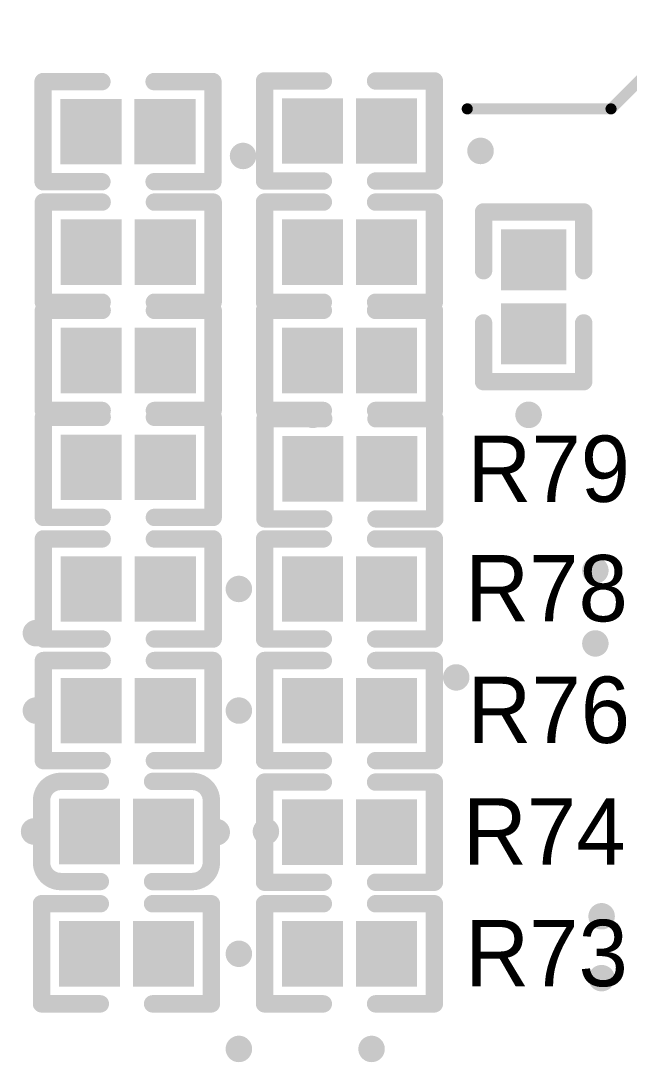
# Model space of a CAD drawing. Header units: millimetres. Extents: x 1205 to 1330, y 770 to 864.
# Drawn here: x 1276 to 1282.98, y 835.25 to 847.21 of the extents above; entities that cross this region are included whole.
import ezdxf

# ---------------------------------------------------------------- set-up
doc = ezdxf.new("R2010")
doc.units = ezdxf.units.MM
for name, color, linetype in [('TopOverlay', 2, 'Continuous'), ('TopPaste', 8, 'Continuous'), ('TopSolder', 216, 'Continuous'), ('ViaHoleLayer', 16, 'Continuous')]:
    doc.layers.add(name, color=color, linetype=linetype)

# ---------------------------------------------------------------- blocks, each defined once
blk = doc.blocks.new('0402_C_105')
at = {"layer": 'TopOverlay', "const_width": 0.2}
for points in [[(-0.975, 0.355, -0.414214), (-0.755, 0.575)], [(0.755, 0.575, -0.414214), (0.975, 0.355)], [(-0.755, -0.575, -0.414214), (-0.975, -0.355)], [(0.975, -0.355, -0.414214), (0.755, -0.575)]]:
    blk.add_lwpolyline(points, format="xyb", dxfattribs=at)
at = {"layer": 'TopOverlay', "const_width": 0.1}
for points in [[(-0.805, 0.575, 1), (-0.705, 0.575, 1)], [(-0.8, 0.575, 1), (-0.7, 0.575, 1)], [(-0.35, 0.575, 1), (-0.25, 0.575, 1)], [(0.25, 0.575, 1), (0.35, 0.575, 1)], [(0.7, 0.575, 1), (0.8, 0.575, 1)], [(0.705, 0.575, 1), (0.805, 0.575, 1)], [(-1.025, 0.355, 1), (-0.925, 0.355, 1)], [(-1.025, 0.355, 1), (-0.925, 0.355, 1)], [(0.925, 0.355, 1), (1.025, 0.355, 1)], [(0.925, 0.355, 1), (1.025, 0.355, 1)], [(-1.025, -0.355, 1), (-0.925, -0.355, 1)], [(-1.025, -0.355, 1), (-0.925, -0.355, 1)], [(0.925, -0.355, 1), (1.025, -0.355, 1)], [(0.925, -0.355, 1), (1.025, -0.355, 1)], [(-0.805, -0.575, 1), (-0.705, -0.575, 1)], [(-0.8, -0.575, 1), (-0.7, -0.575, 1)], [(-0.35, -0.575, 1), (-0.25, -0.575, 1)], [(0.25, -0.575, 1), (0.35, -0.575, 1)], [(0.7, -0.575, 1), (0.8, -0.575, 1)], [(0.705, -0.575, 1), (0.805, -0.575, 1)]]:
    blk.add_lwpolyline(points, format="xyb", close=True, dxfattribs=at)
at = {"layer": 'TopOverlay', "const_width": 0.2}
for points in [[(-0.3, 0.575), (-0.75, 0.575)], [(0.75, 0.575), (0.3, 0.575)], [(-0.975, 0.355), (-0.975, -0.355)], [(0.975, 0.355), (0.975, -0.355)], [(-0.3, -0.575), (-0.75, -0.575)], [(0.75, -0.575), (0.3, -0.575)]]:
    blk.add_lwpolyline(points, dxfattribs=at)
at = {"layer": 'TopPaste'}
for points in [[(-0.725, -0.325), (-0.125, -0.325), (-0.725, 0.325), (-0.125, 0.325)], [(0.125, -0.325), (0.725, -0.325), (0.125, 0.325), (0.725, 0.325)]]:
    blk.add_solid(points, dxfattribs=at)
at = {"layer": 'TopSolder'}
for points in [[(-0.776, -0.376), (-0.074, -0.376), (-0.776, 0.376), (-0.074, 0.376)], [(0.074, -0.376), (0.776, -0.376), (0.074, 0.376), (0.776, 0.376)]]:
    blk.add_solid(points, dxfattribs=at)
blk = doc.blocks.new('0402_R_427')
at = {"layer": 'TopOverlay', "const_width": 0.2}
for points in [[(-0.3, 0.575), (-0.975, 0.575)], [(-0.975, 0.575), (-0.975, -0.575)], [(0.975, 0.575), (0.3, 0.575)], [(0.975, -0.575), (0.975, 0.575)], [(-0.3, -0.575), (-0.975, -0.575)], [(0.975, -0.575), (0.3, -0.575)]]:
    blk.add_lwpolyline(points, dxfattribs=at)
at = {"layer": 'TopOverlay', "const_width": 0.1}
for points in [[(-1.025, 0.575, 1), (-0.925, 0.575, 1)], [(-1.025, 0.575, 1), (-0.925, 0.575, 1)], [(-0.35, 0.575, 1), (-0.25, 0.575, 1)], [(0.25, 0.575, 1), (0.35, 0.575, 1)], [(0.925, 0.575, 1), (1.025, 0.575, 1)], [(0.925, 0.575, 1), (1.025, 0.575, 1)], [(-1.025, -0.575, 1), (-0.925, -0.575, 1)], [(-1.025, -0.575, 1), (-0.925, -0.575, 1)], [(-0.35, -0.575, 1), (-0.25, -0.575, 1)], [(0.25, -0.575, 1), (0.35, -0.575, 1)], [(0.925, -0.575, 1), (1.025, -0.575, 1)], [(0.925, -0.575, 1), (1.025, -0.575, 1)]]:
    blk.add_lwpolyline(points, format="xyb", close=True, dxfattribs=at)
at = {"layer": 'TopPaste'}
for points in [[(-0.725, -0.325), (-0.125, -0.325), (-0.725, 0.325), (-0.125, 0.325)], [(0.125, -0.325), (0.725, -0.325), (0.125, 0.325), (0.725, 0.325)]]:
    blk.add_solid(points, dxfattribs=at)
at = {"layer": 'TopSolder'}
for points in [[(-0.776, -0.376), (-0.074, -0.376), (-0.776, 0.376), (-0.074, 0.376)], [(0.074, -0.376), (0.776, -0.376), (0.074, 0.376), (0.776, 0.376)]]:
    blk.add_solid(points, dxfattribs=at)
blk = doc.blocks.new('0402_R_428')
at = {"layer": 'TopOverlay', "const_width": 0.2}
for points in [[(-0.3, 0.575), (-0.975, 0.575)], [(-0.975, -0.575), (-0.975, 0.575)], [(0.975, 0.575), (0.3, 0.575)], [(0.975, -0.575), (0.975, 0.575)], [(-0.975, -0.575), (-0.3, -0.575)], [(0.3, -0.575), (0.975, -0.575)]]:
    blk.add_lwpolyline(points, dxfattribs=at)
at = {"layer": 'TopOverlay', "const_width": 0.1}
for points in [[(-1.025, 0.575, 1), (-0.925, 0.575, 1)], [(-1.025, 0.575, 1), (-0.925, 0.575, 1)], [(-0.35, 0.575, 1), (-0.25, 0.575, 1)], [(0.25, 0.575, 1), (0.35, 0.575, 1)], [(0.925, 0.575, 1), (1.025, 0.575, 1)], [(0.925, 0.575, 1), (1.025, 0.575, 1)], [(-1.025, -0.575, 1), (-0.925, -0.575, 1)], [(-1.025, -0.575, 1), (-0.925, -0.575, 1)], [(-0.35, -0.575, 1), (-0.25, -0.575, 1)], [(0.25, -0.575, 1), (0.35, -0.575, 1)], [(0.925, -0.575, 1), (1.025, -0.575, 1)], [(0.925, -0.575, 1), (1.025, -0.575, 1)]]:
    blk.add_lwpolyline(points, format="xyb", close=True, dxfattribs=at)
at = {"layer": 'TopPaste'}
for points in [[(-0.725, -0.325), (-0.125, -0.325), (-0.725, 0.325), (-0.125, 0.325)], [(0.125, -0.325), (0.725, -0.325), (0.125, 0.325), (0.725, 0.325)]]:
    blk.add_solid(points, dxfattribs=at)
at = {"layer": 'TopSolder'}
for points in [[(-0.776, -0.376), (-0.074, -0.376), (-0.776, 0.376), (-0.074, 0.376)], [(0.074, -0.376), (0.776, -0.376), (0.074, 0.376), (0.776, 0.376)]]:
    blk.add_solid(points, dxfattribs=at)
blk = doc.blocks.new('0402_R_429')
at = {"layer": 'TopOverlay', "const_width": 0.2}
for points in [[(-0.975, 0.575), (-0.3, 0.575)], [(-0.975, -0.575), (-0.975, 0.575)], [(0.3, 0.575), (0.975, 0.575)], [(0.975, 0.575), (0.975, -0.575)], [(-0.975, -0.575), (-0.3, -0.575)], [(0.3, -0.575), (0.975, -0.575)]]:
    blk.add_lwpolyline(points, dxfattribs=at)
at = {"layer": 'TopOverlay', "const_width": 0.1}
for points in [[(-1.025, 0.575, 1), (-0.925, 0.575, 1)], [(-1.025, 0.575, 1), (-0.925, 0.575, 1)], [(-0.35, 0.575, 1), (-0.25, 0.575, 1)], [(0.25, 0.575, 1), (0.35, 0.575, 1)], [(0.925, 0.575, 1), (1.025, 0.575, 1)], [(0.925, 0.575, 1), (1.025, 0.575, 1)], [(-1.025, -0.575, 1), (-0.925, -0.575, 1)], [(-1.025, -0.575, 1), (-0.925, -0.575, 1)], [(-0.35, -0.575, 1), (-0.25, -0.575, 1)], [(0.25, -0.575, 1), (0.35, -0.575, 1)], [(0.925, -0.575, 1), (1.025, -0.575, 1)], [(0.925, -0.575, 1), (1.025, -0.575, 1)]]:
    blk.add_lwpolyline(points, format="xyb", close=True, dxfattribs=at)
at = {"layer": 'TopPaste'}
for points in [[(-0.725, -0.325), (-0.125, -0.325), (-0.725, 0.325), (-0.125, 0.325)], [(0.125, -0.325), (0.725, -0.325), (0.125, 0.325), (0.725, 0.325)]]:
    blk.add_solid(points, dxfattribs=at)
at = {"layer": 'TopSolder'}
for points in [[(-0.776, -0.376), (-0.074, -0.376), (-0.776, 0.376), (-0.074, 0.376)], [(0.074, -0.376), (0.776, -0.376), (0.074, 0.376), (0.776, 0.376)]]:
    blk.add_solid(points, dxfattribs=at)
blk = doc.blocks.new('0402_R_430')
at = {"layer": 'TopOverlay', "const_width": 0.2}
for points in [[(-0.975, 0.575), (-0.3, 0.575)], [(-0.975, -0.575), (-0.975, 0.575)], [(0.3, 0.575), (0.975, 0.575)], [(0.975, 0.575), (0.975, -0.575)], [(-0.975, -0.575), (-0.3, -0.575)], [(0.3, -0.575), (0.975, -0.575)]]:
    blk.add_lwpolyline(points, dxfattribs=at)
at = {"layer": 'TopOverlay', "const_width": 0.1}
for points in [[(-1.025, 0.575, 1), (-0.925, 0.575, 1)], [(-1.025, 0.575, 1), (-0.925, 0.575, 1)], [(-0.35, 0.575, 1), (-0.25, 0.575, 1)], [(0.25, 0.575, 1), (0.35, 0.575, 1)], [(0.925, 0.575, 1), (1.025, 0.575, 1)], [(0.925, 0.575, 1), (1.025, 0.575, 1)], [(-1.025, -0.575, 1), (-0.925, -0.575, 1)], [(-1.025, -0.575, 1), (-0.925, -0.575, 1)], [(-0.35, -0.575, 1), (-0.25, -0.575, 1)], [(0.25, -0.575, 1), (0.35, -0.575, 1)], [(0.925, -0.575, 1), (1.025, -0.575, 1)], [(0.925, -0.575, 1), (1.025, -0.575, 1)]]:
    blk.add_lwpolyline(points, format="xyb", close=True, dxfattribs=at)
at = {"layer": 'TopPaste'}
for points in [[(-0.725, -0.325), (-0.125, -0.325), (-0.725, 0.325), (-0.125, 0.325)], [(0.125, -0.325), (0.725, -0.325), (0.125, 0.325), (0.725, 0.325)]]:
    blk.add_solid(points, dxfattribs=at)
at = {"layer": 'TopSolder'}
for points in [[(-0.776, -0.376), (-0.074, -0.376), (-0.776, 0.376), (-0.074, 0.376)], [(0.074, -0.376), (0.776, -0.376), (0.074, 0.376), (0.776, 0.376)]]:
    blk.add_solid(points, dxfattribs=at)
blk = doc.blocks.new('0402_R_431')
at = {"layer": 'TopOverlay', "const_width": 0.2}
for points in [[(-0.975, 0.575), (-0.975, -0.575)], [(-0.3, 0.575), (-0.975, 0.575)], [(0.975, 0.575), (0.3, 0.575)], [(0.975, -0.575), (0.975, 0.575)], [(-0.3, -0.575), (-0.975, -0.575)], [(0.975, -0.575), (0.3, -0.575)]]:
    blk.add_lwpolyline(points, dxfattribs=at)
at = {"layer": 'TopOverlay', "const_width": 0.1}
for points in [[(-1.025, 0.575, 1), (-0.925, 0.575, 1)], [(-1.025, 0.575, 1), (-0.925, 0.575, 1)], [(-0.35, 0.575, 1), (-0.25, 0.575, 1)], [(0.25, 0.575, 1), (0.35, 0.575, 1)], [(0.925, 0.575, 1), (1.025, 0.575, 1)], [(0.925, 0.575, 1), (1.025, 0.575, 1)], [(-1.025, -0.575, 1), (-0.925, -0.575, 1)], [(-1.025, -0.575, 1), (-0.925, -0.575, 1)], [(-0.35, -0.575, 1), (-0.25, -0.575, 1)], [(0.25, -0.575, 1), (0.35, -0.575, 1)], [(0.925, -0.575, 1), (1.025, -0.575, 1)], [(0.925, -0.575, 1), (1.025, -0.575, 1)]]:
    blk.add_lwpolyline(points, format="xyb", close=True, dxfattribs=at)
at = {"layer": 'TopPaste'}
for points in [[(-0.725, -0.325), (-0.125, -0.325), (-0.725, 0.325), (-0.125, 0.325)], [(0.125, -0.325), (0.725, -0.325), (0.125, 0.325), (0.725, 0.325)]]:
    blk.add_solid(points, dxfattribs=at)
at = {"layer": 'TopSolder'}
for points in [[(-0.776, -0.376), (-0.074, -0.376), (-0.776, 0.376), (-0.074, 0.376)], [(0.074, -0.376), (0.776, -0.376), (0.074, 0.376), (0.776, 0.376)]]:
    blk.add_solid(points, dxfattribs=at)
blk = doc.blocks.new('0402_R_432')
at = {"layer": 'TopOverlay', "const_width": 0.2}
for points in [[(-0.3, 0.575), (-0.975, 0.575)], [(-0.975, 0.575), (-0.975, -0.575)], [(0.975, 0.575), (0.3, 0.575)], [(0.975, -0.575), (0.975, 0.575)], [(-0.3, -0.575), (-0.975, -0.575)], [(0.975, -0.575), (0.3, -0.575)]]:
    blk.add_lwpolyline(points, dxfattribs=at)
at = {"layer": 'TopOverlay', "const_width": 0.1}
for points in [[(-1.025, 0.575, 1), (-0.925, 0.575, 1)], [(-1.025, 0.575, 1), (-0.925, 0.575, 1)], [(-0.35, 0.575, 1), (-0.25, 0.575, 1)], [(0.25, 0.575, 1), (0.35, 0.575, 1)], [(0.925, 0.575, 1), (1.025, 0.575, 1)], [(0.925, 0.575, 1), (1.025, 0.575, 1)], [(-1.025, -0.575, 1), (-0.925, -0.575, 1)], [(-1.025, -0.575, 1), (-0.925, -0.575, 1)], [(-0.35, -0.575, 1), (-0.25, -0.575, 1)], [(0.25, -0.575, 1), (0.35, -0.575, 1)], [(0.925, -0.575, 1), (1.025, -0.575, 1)], [(0.925, -0.575, 1), (1.025, -0.575, 1)]]:
    blk.add_lwpolyline(points, format="xyb", close=True, dxfattribs=at)
at = {"layer": 'TopPaste'}
for points in [[(-0.725, -0.325), (-0.125, -0.325), (-0.725, 0.325), (-0.125, 0.325)], [(0.125, -0.325), (0.725, -0.325), (0.125, 0.325), (0.725, 0.325)]]:
    blk.add_solid(points, dxfattribs=at)
at = {"layer": 'TopSolder'}
for points in [[(-0.776, -0.376), (-0.074, -0.376), (-0.776, 0.376), (-0.074, 0.376)], [(0.074, -0.376), (0.776, -0.376), (0.074, 0.376), (0.776, 0.376)]]:
    blk.add_solid(points, dxfattribs=at)
blk = doc.blocks.new('0402_R_434')
at = {"layer": 'TopOverlay', "const_width": 0.2}
for points in [[(-0.975, 0.575), (-0.3, 0.575)], [(-0.975, -0.575), (-0.975, 0.575)], [(0.3, 0.575), (0.975, 0.575)], [(0.975, 0.575), (0.975, -0.575)], [(-0.975, -0.575), (-0.3, -0.575)], [(0.3, -0.575), (0.975, -0.575)]]:
    blk.add_lwpolyline(points, dxfattribs=at)
at = {"layer": 'TopOverlay', "const_width": 0.1}
for points in [[(-1.025, 0.575, 1), (-0.925, 0.575, 1)], [(-1.025, 0.575, 1), (-0.925, 0.575, 1)], [(-0.35, 0.575, 1), (-0.25, 0.575, 1)], [(0.25, 0.575, 1), (0.35, 0.575, 1)], [(0.925, 0.575, 1), (1.025, 0.575, 1)], [(0.925, 0.575, 1), (1.025, 0.575, 1)], [(-1.025, -0.575, 1), (-0.925, -0.575, 1)], [(-1.025, -0.575, 1), (-0.925, -0.575, 1)], [(-0.35, -0.575, 1), (-0.25, -0.575, 1)], [(0.25, -0.575, 1), (0.35, -0.575, 1)], [(0.925, -0.575, 1), (1.025, -0.575, 1)], [(0.925, -0.575, 1), (1.025, -0.575, 1)]]:
    blk.add_lwpolyline(points, format="xyb", close=True, dxfattribs=at)
at = {"layer": 'TopPaste'}
for points in [[(-0.725, -0.325), (-0.125, -0.325), (-0.725, 0.325), (-0.125, 0.325)], [(0.125, -0.325), (0.725, -0.325), (0.125, 0.325), (0.725, 0.325)]]:
    blk.add_solid(points, dxfattribs=at)
at = {"layer": 'TopSolder'}
for points in [[(-0.776, -0.376), (-0.074, -0.376), (-0.776, 0.376), (-0.074, 0.376)], [(0.074, -0.376), (0.776, -0.376), (0.074, 0.376), (0.776, 0.376)]]:
    blk.add_solid(points, dxfattribs=at)
blk = doc.blocks.new('0402_R_435')
at = {"layer": 'TopOverlay', "const_width": 0.2}
for points in [[(-0.3, 0.575), (-0.975, 0.575)], [(-0.975, 0.575), (-0.975, -0.575)], [(0.975, 0.575), (0.3, 0.575)], [(0.975, -0.575), (0.975, 0.575)], [(-0.3, -0.575), (-0.975, -0.575)], [(0.975, -0.575), (0.3, -0.575)]]:
    blk.add_lwpolyline(points, dxfattribs=at)
at = {"layer": 'TopOverlay', "const_width": 0.1}
for points in [[(-1.025, 0.575, 1), (-0.925, 0.575, 1)], [(-1.025, 0.575, 1), (-0.925, 0.575, 1)], [(-0.35, 0.575, 1), (-0.25, 0.575, 1)], [(0.25, 0.575, 1), (0.35, 0.575, 1)], [(0.925, 0.575, 1), (1.025, 0.575, 1)], [(0.925, 0.575, 1), (1.025, 0.575, 1)], [(-1.025, -0.575, 1), (-0.925, -0.575, 1)], [(-1.025, -0.575, 1), (-0.925, -0.575, 1)], [(-0.35, -0.575, 1), (-0.25, -0.575, 1)], [(0.25, -0.575, 1), (0.35, -0.575, 1)], [(0.925, -0.575, 1), (1.025, -0.575, 1)], [(0.925, -0.575, 1), (1.025, -0.575, 1)]]:
    blk.add_lwpolyline(points, format="xyb", close=True, dxfattribs=at)
at = {"layer": 'TopPaste'}
for points in [[(-0.725, -0.325), (-0.125, -0.325), (-0.725, 0.325), (-0.125, 0.325)], [(0.125, -0.325), (0.725, -0.325), (0.125, 0.325), (0.725, 0.325)]]:
    blk.add_solid(points, dxfattribs=at)
at = {"layer": 'TopSolder'}
for points in [[(-0.776, -0.376), (-0.074, -0.376), (-0.776, 0.376), (-0.074, 0.376)], [(0.074, -0.376), (0.776, -0.376), (0.074, 0.376), (0.776, 0.376)]]:
    blk.add_solid(points, dxfattribs=at)
blk = doc.blocks.new('0402_R_436')
at = {"layer": 'TopOverlay', "const_width": 0.2}
for points in [[(-0.3, 0.575), (-0.975, 0.575)], [(-0.975, 0.575), (-0.975, -0.575)], [(0.975, 0.575), (0.3, 0.575)], [(0.975, -0.575), (0.975, 0.575)], [(-0.3, -0.575), (-0.975, -0.575)], [(0.975, -0.575), (0.3, -0.575)]]:
    blk.add_lwpolyline(points, dxfattribs=at)
at = {"layer": 'TopOverlay', "const_width": 0.1}
for points in [[(-1.025, 0.575, 1), (-0.925, 0.575, 1)], [(-1.025, 0.575, 1), (-0.925, 0.575, 1)], [(-0.35, 0.575, 1), (-0.25, 0.575, 1)], [(0.25, 0.575, 1), (0.35, 0.575, 1)], [(0.925, 0.575, 1), (1.025, 0.575, 1)], [(0.925, 0.575, 1), (1.025, 0.575, 1)], [(-1.025, -0.575, 1), (-0.925, -0.575, 1)], [(-1.025, -0.575, 1), (-0.925, -0.575, 1)], [(-0.35, -0.575, 1), (-0.25, -0.575, 1)], [(0.25, -0.575, 1), (0.35, -0.575, 1)], [(0.925, -0.575, 1), (1.025, -0.575, 1)], [(0.925, -0.575, 1), (1.025, -0.575, 1)]]:
    blk.add_lwpolyline(points, format="xyb", close=True, dxfattribs=at)
at = {"layer": 'TopPaste'}
for points in [[(-0.725, -0.325), (-0.125, -0.325), (-0.725, 0.325), (-0.125, 0.325)], [(0.125, -0.325), (0.725, -0.325), (0.125, 0.325), (0.725, 0.325)]]:
    blk.add_solid(points, dxfattribs=at)
at = {"layer": 'TopSolder'}
for points in [[(-0.776, -0.376), (-0.074, -0.376), (-0.776, 0.376), (-0.074, 0.376)], [(0.074, -0.376), (0.776, -0.376), (0.074, 0.376), (0.776, 0.376)]]:
    blk.add_solid(points, dxfattribs=at)
blk = doc.blocks.new('0402_R_437')
at = {"layer": 'TopOverlay', "const_width": 0.2}
for points in [[(-0.3, 0.575), (-0.975, 0.575)], [(-0.975, 0.575), (-0.975, -0.575)], [(0.975, 0.575), (0.3, 0.575)], [(0.975, -0.575), (0.975, 0.575)], [(-0.3, -0.575), (-0.975, -0.575)], [(0.975, -0.575), (0.3, -0.575)]]:
    blk.add_lwpolyline(points, dxfattribs=at)
at = {"layer": 'TopOverlay', "const_width": 0.1}
for points in [[(-1.025, 0.575, 1), (-0.925, 0.575, 1)], [(-1.025, 0.575, 1), (-0.925, 0.575, 1)], [(-0.35, 0.575, 1), (-0.25, 0.575, 1)], [(0.25, 0.575, 1), (0.35, 0.575, 1)], [(0.925, 0.575, 1), (1.025, 0.575, 1)], [(0.925, 0.575, 1), (1.025, 0.575, 1)], [(-1.025, -0.575, 1), (-0.925, -0.575, 1)], [(-1.025, -0.575, 1), (-0.925, -0.575, 1)], [(-0.35, -0.575, 1), (-0.25, -0.575, 1)], [(0.25, -0.575, 1), (0.35, -0.575, 1)], [(0.925, -0.575, 1), (1.025, -0.575, 1)], [(0.925, -0.575, 1), (1.025, -0.575, 1)]]:
    blk.add_lwpolyline(points, format="xyb", close=True, dxfattribs=at)
at = {"layer": 'TopPaste'}
for points in [[(-0.725, -0.325), (-0.125, -0.325), (-0.725, 0.325), (-0.125, 0.325)], [(0.125, -0.325), (0.725, -0.325), (0.125, 0.325), (0.725, 0.325)]]:
    blk.add_solid(points, dxfattribs=at)
at = {"layer": 'TopSolder'}
for points in [[(-0.776, -0.376), (-0.074, -0.376), (-0.776, 0.376), (-0.074, 0.376)], [(0.074, -0.376), (0.776, -0.376), (0.074, 0.376), (0.776, 0.376)]]:
    blk.add_solid(points, dxfattribs=at)
blk = doc.blocks.new('0402_R_442')
at = {"layer": 'TopOverlay', "const_width": 0.2}
for points in [[(-0.975, 0.575), (-0.975, -0.575)], [(-0.3, 0.575), (-0.975, 0.575)], [(0.975, 0.575), (0.3, 0.575)], [(0.975, -0.575), (0.975, 0.575)], [(-0.3, -0.575), (-0.975, -0.575)], [(0.975, -0.575), (0.3, -0.575)]]:
    blk.add_lwpolyline(points, dxfattribs=at)
at = {"layer": 'TopOverlay', "const_width": 0.1}
for points in [[(-1.025, 0.575, 1), (-0.925, 0.575, 1)], [(-1.025, 0.575, 1), (-0.925, 0.575, 1)], [(-0.35, 0.575, 1), (-0.25, 0.575, 1)], [(0.25, 0.575, 1), (0.35, 0.575, 1)], [(0.925, 0.575, 1), (1.025, 0.575, 1)], [(0.925, 0.575, 1), (1.025, 0.575, 1)], [(-1.025, -0.575, 1), (-0.925, -0.575, 1)], [(-1.025, -0.575, 1), (-0.925, -0.575, 1)], [(-0.35, -0.575, 1), (-0.25, -0.575, 1)], [(0.25, -0.575, 1), (0.35, -0.575, 1)], [(0.925, -0.575, 1), (1.025, -0.575, 1)], [(0.925, -0.575, 1), (1.025, -0.575, 1)]]:
    blk.add_lwpolyline(points, format="xyb", close=True, dxfattribs=at)
at = {"layer": 'TopPaste'}
for points in [[(-0.725, -0.325), (-0.125, -0.325), (-0.725, 0.325), (-0.125, 0.325)], [(0.125, -0.325), (0.725, -0.325), (0.125, 0.325), (0.725, 0.325)]]:
    blk.add_solid(points, dxfattribs=at)
at = {"layer": 'TopSolder'}
for points in [[(-0.776, -0.376), (-0.074, -0.376), (-0.776, 0.376), (-0.074, 0.376)], [(0.074, -0.376), (0.776, -0.376), (0.074, 0.376), (0.776, 0.376)]]:
    blk.add_solid(points, dxfattribs=at)
blk = doc.blocks.new('0402_R_443')
at = {"layer": 'TopOverlay', "const_width": 0.2}
for points in [[(-0.975, 0.575), (-0.975, -0.575)], [(-0.3, 0.575), (-0.975, 0.575)], [(0.975, 0.575), (0.3, 0.575)], [(0.975, -0.575), (0.975, 0.575)], [(-0.3, -0.575), (-0.975, -0.575)], [(0.975, -0.575), (0.3, -0.575)]]:
    blk.add_lwpolyline(points, dxfattribs=at)
at = {"layer": 'TopOverlay', "const_width": 0.1}
for points in [[(-1.025, 0.575, 1), (-0.925, 0.575, 1)], [(-1.025, 0.575, 1), (-0.925, 0.575, 1)], [(-0.35, 0.575, 1), (-0.25, 0.575, 1)], [(0.25, 0.575, 1), (0.35, 0.575, 1)], [(0.925, 0.575, 1), (1.025, 0.575, 1)], [(0.925, 0.575, 1), (1.025, 0.575, 1)], [(-1.025, -0.575, 1), (-0.925, -0.575, 1)], [(-1.025, -0.575, 1), (-0.925, -0.575, 1)], [(-0.35, -0.575, 1), (-0.25, -0.575, 1)], [(0.25, -0.575, 1), (0.35, -0.575, 1)], [(0.925, -0.575, 1), (1.025, -0.575, 1)], [(0.925, -0.575, 1), (1.025, -0.575, 1)]]:
    blk.add_lwpolyline(points, format="xyb", close=True, dxfattribs=at)
at = {"layer": 'TopPaste'}
for points in [[(-0.725, -0.325), (-0.125, -0.325), (-0.725, 0.325), (-0.125, 0.325)], [(0.125, -0.325), (0.725, -0.325), (0.125, 0.325), (0.725, 0.325)]]:
    blk.add_solid(points, dxfattribs=at)
at = {"layer": 'TopSolder'}
for points in [[(-0.776, -0.376), (-0.074, -0.376), (-0.776, 0.376), (-0.074, 0.376)], [(0.074, -0.376), (0.776, -0.376), (0.074, 0.376), (0.776, 0.376)]]:
    blk.add_solid(points, dxfattribs=at)
blk = doc.blocks.new('0402_R_444')
at = {"layer": 'TopOverlay', "const_width": 0.2}
for points in [[(-0.975, 0.575), (-0.975, -0.575)], [(-0.3, 0.575), (-0.975, 0.575)], [(0.975, 0.575), (0.3, 0.575)], [(0.975, -0.575), (0.975, 0.575)], [(-0.3, -0.575), (-0.975, -0.575)], [(0.975, -0.575), (0.3, -0.575)]]:
    blk.add_lwpolyline(points, dxfattribs=at)
at = {"layer": 'TopOverlay', "const_width": 0.1}
for points in [[(-1.025, 0.575, 1), (-0.925, 0.575, 1)], [(-1.025, 0.575, 1), (-0.925, 0.575, 1)], [(-0.35, 0.575, 1), (-0.25, 0.575, 1)], [(0.25, 0.575, 1), (0.35, 0.575, 1)], [(0.925, 0.575, 1), (1.025, 0.575, 1)], [(0.925, 0.575, 1), (1.025, 0.575, 1)], [(-1.025, -0.575, 1), (-0.925, -0.575, 1)], [(-1.025, -0.575, 1), (-0.925, -0.575, 1)], [(-0.35, -0.575, 1), (-0.25, -0.575, 1)], [(0.25, -0.575, 1), (0.35, -0.575, 1)], [(0.925, -0.575, 1), (1.025, -0.575, 1)], [(0.925, -0.575, 1), (1.025, -0.575, 1)]]:
    blk.add_lwpolyline(points, format="xyb", close=True, dxfattribs=at)
at = {"layer": 'TopPaste'}
for points in [[(-0.725, -0.325), (-0.125, -0.325), (-0.725, 0.325), (-0.125, 0.325)], [(0.125, -0.325), (0.725, -0.325), (0.125, 0.325), (0.725, 0.325)]]:
    blk.add_solid(points, dxfattribs=at)
at = {"layer": 'TopSolder'}
for points in [[(-0.776, -0.376), (-0.074, -0.376), (-0.776, 0.376), (-0.074, 0.376)], [(0.074, -0.376), (0.776, -0.376), (0.074, 0.376), (0.776, 0.376)]]:
    blk.add_solid(points, dxfattribs=at)
blk = doc.blocks.new('0402_R_445')
at = {"layer": 'TopOverlay', "const_width": 0.2}
for points in [[(-0.3, 0.575), (-0.975, 0.575)], [(-0.975, 0.575), (-0.975, -0.575)], [(0.975, 0.575), (0.3, 0.575)], [(0.975, -0.575), (0.975, 0.575)], [(-0.3, -0.575), (-0.975, -0.575)], [(0.975, -0.575), (0.3, -0.575)]]:
    blk.add_lwpolyline(points, dxfattribs=at)
at = {"layer": 'TopOverlay', "const_width": 0.1}
for points in [[(-1.025, 0.575, 1), (-0.925, 0.575, 1)], [(-1.025, 0.575, 1), (-0.925, 0.575, 1)], [(-0.35, 0.575, 1), (-0.25, 0.575, 1)], [(0.25, 0.575, 1), (0.35, 0.575, 1)], [(0.925, 0.575, 1), (1.025, 0.575, 1)], [(0.925, 0.575, 1), (1.025, 0.575, 1)], [(-1.025, -0.575, 1), (-0.925, -0.575, 1)], [(-1.025, -0.575, 1), (-0.925, -0.575, 1)], [(-0.35, -0.575, 1), (-0.25, -0.575, 1)], [(0.25, -0.575, 1), (0.35, -0.575, 1)], [(0.925, -0.575, 1), (1.025, -0.575, 1)], [(0.925, -0.575, 1), (1.025, -0.575, 1)]]:
    blk.add_lwpolyline(points, format="xyb", close=True, dxfattribs=at)
at = {"layer": 'TopPaste'}
for points in [[(-0.725, -0.325), (-0.125, -0.325), (-0.725, 0.325), (-0.125, 0.325)], [(0.125, -0.325), (0.725, -0.325), (0.125, 0.325), (0.725, 0.325)]]:
    blk.add_solid(points, dxfattribs=at)
at = {"layer": 'TopSolder'}
for points in [[(-0.776, -0.376), (-0.074, -0.376), (-0.776, 0.376), (-0.074, 0.376)], [(0.074, -0.376), (0.776, -0.376), (0.074, 0.376), (0.776, 0.376)]]:
    blk.add_solid(points, dxfattribs=at)
blk = doc.blocks.new('0402_R_446')
at = {"layer": 'TopOverlay', "const_width": 0.2}
for points in [[(-0.975, 0.575), (-0.975, -0.575)], [(-0.3, 0.575), (-0.975, 0.575)], [(0.975, 0.575), (0.3, 0.575)], [(0.975, -0.575), (0.975, 0.575)], [(-0.3, -0.575), (-0.975, -0.575)], [(0.975, -0.575), (0.3, -0.575)]]:
    blk.add_lwpolyline(points, dxfattribs=at)
at = {"layer": 'TopOverlay', "const_width": 0.1}
for points in [[(-1.025, 0.575, 1), (-0.925, 0.575, 1)], [(-1.025, 0.575, 1), (-0.925, 0.575, 1)], [(-0.35, 0.575, 1), (-0.25, 0.575, 1)], [(0.25, 0.575, 1), (0.35, 0.575, 1)], [(0.925, 0.575, 1), (1.025, 0.575, 1)], [(0.925, 0.575, 1), (1.025, 0.575, 1)], [(-1.025, -0.575, 1), (-0.925, -0.575, 1)], [(-1.025, -0.575, 1), (-0.925, -0.575, 1)], [(-0.35, -0.575, 1), (-0.25, -0.575, 1)], [(0.25, -0.575, 1), (0.35, -0.575, 1)], [(0.925, -0.575, 1), (1.025, -0.575, 1)], [(0.925, -0.575, 1), (1.025, -0.575, 1)]]:
    blk.add_lwpolyline(points, format="xyb", close=True, dxfattribs=at)
at = {"layer": 'TopPaste'}
for points in [[(-0.725, -0.325), (-0.125, -0.325), (-0.725, 0.325), (-0.125, 0.325)], [(0.125, -0.325), (0.725, -0.325), (0.125, 0.325), (0.725, 0.325)]]:
    blk.add_solid(points, dxfattribs=at)
at = {"layer": 'TopSolder'}
for points in [[(-0.776, -0.376), (-0.074, -0.376), (-0.776, 0.376), (-0.074, 0.376)], [(0.074, -0.376), (0.776, -0.376), (0.074, 0.376), (0.776, 0.376)]]:
    blk.add_solid(points, dxfattribs=at)
blk = doc.blocks.new('0402_R_447')
at = {"layer": 'TopOverlay', "const_width": 0.2}
for points in [[(-0.975, 0.575), (-0.975, -0.575)], [(-0.3, 0.575), (-0.975, 0.575)], [(0.975, 0.575), (0.3, 0.575)], [(0.975, -0.575), (0.975, 0.575)], [(-0.3, -0.575), (-0.975, -0.575)], [(0.975, -0.575), (0.3, -0.575)]]:
    blk.add_lwpolyline(points, dxfattribs=at)
at = {"layer": 'TopOverlay', "const_width": 0.1}
for points in [[(-1.025, 0.575, 1), (-0.925, 0.575, 1)], [(-1.025, 0.575, 1), (-0.925, 0.575, 1)], [(-0.35, 0.575, 1), (-0.25, 0.575, 1)], [(0.25, 0.575, 1), (0.35, 0.575, 1)], [(0.925, 0.575, 1), (1.025, 0.575, 1)], [(0.925, 0.575, 1), (1.025, 0.575, 1)], [(-1.025, -0.575, 1), (-0.925, -0.575, 1)], [(-1.025, -0.575, 1), (-0.925, -0.575, 1)], [(-0.35, -0.575, 1), (-0.25, -0.575, 1)], [(0.25, -0.575, 1), (0.35, -0.575, 1)], [(0.925, -0.575, 1), (1.025, -0.575, 1)], [(0.925, -0.575, 1), (1.025, -0.575, 1)]]:
    blk.add_lwpolyline(points, format="xyb", close=True, dxfattribs=at)
at = {"layer": 'TopPaste'}
for points in [[(-0.725, -0.325), (-0.125, -0.325), (-0.725, 0.325), (-0.125, 0.325)], [(0.125, -0.325), (0.725, -0.325), (0.125, 0.325), (0.725, 0.325)]]:
    blk.add_solid(points, dxfattribs=at)
at = {"layer": 'TopSolder'}
for points in [[(-0.776, -0.376), (-0.074, -0.376), (-0.776, 0.376), (-0.074, 0.376)], [(0.074, -0.376), (0.776, -0.376), (0.074, 0.376), (0.776, 0.376)]]:
    blk.add_solid(points, dxfattribs=at)

msp = doc.modelspace()

# ---------------------------------------------------------------- linework, layer by layer
at = {"layer": 'TopOverlay', "const_width": 0.127}
for points in [[(1282.776, 846.2), (1284.046, 847.47)], [(1281.125, 846.2), (1282.776, 846.2)]]:
    msp.add_lwpolyline(points, dxfattribs=at)
at = {"layer": 'TopOverlay', "const_width": 0.0635}
for points in [[(1281.093, 846.2, 1), (1281.157, 846.2, 1)], [(1282.744, 846.2, 1), (1282.808, 846.2, 1)], [(1282.744, 846.2, 1), (1282.808, 846.2, 1)]]:
    msp.add_lwpolyline(points, format="xyb", close=True, dxfattribs=at)
at = {"layer": 'ViaHoleLayer', "const_width": 0.152}
for points in [[(1281.201, 845.717, 1), (1281.354, 845.717, 1)], [(1278.474, 845.659, 1), (1278.626, 845.659, 1)], [(1279.276, 842.685, 1), (1279.428, 842.685, 1)], [(1281.753, 842.685, 1), (1281.906, 842.685, 1)], [(1282.52, 840.897, 1), (1282.672, 840.897, 1)], [(1278.426, 840.685, 1), (1278.578, 840.685, 1)], [(1276.095, 840.177, 1), (1276.248, 840.177, 1)], [(1282.52, 840.059, 1), (1282.672, 840.059, 1)], [(1280.922, 839.669, 1), (1281.074, 839.669, 1)], [(1276.095, 839.288, 1), (1276.248, 839.288, 1)], [(1278.426, 839.288, 1), (1278.578, 839.288, 1)], [(1276.074, 837.899, 1), (1276.227, 837.899, 1)], [(1278.172, 837.891, 1), (1278.324, 837.891, 1)], [(1278.737, 837.899, 1), (1278.889, 837.899, 1)], [(1282.592, 836.925, 1), (1282.744, 836.925, 1)], [(1278.426, 836.494, 1), (1278.578, 836.494, 1)], [(1282.592, 836.214, 1), (1282.744, 836.214, 1)], [(1278.426, 835.401, 1), (1278.578, 835.401, 1)], [(1279.95, 835.401, 1), (1280.102, 835.401, 1)]]:
    msp.add_lwpolyline(points, format="xyb", close=True, dxfattribs=at)

# ---------------------------------------------------------------- block references
for name, p, rotation in [('0402_R_445', (1277.229, 845.938), 180), ('0402_R_427', (1279.772, 845.946), 180), ('0402_R_444', (1277.232, 844.554), 180), ('0402_R_436', (1279.772, 844.554), 180), ('0402_R_428', (1281.887, 844.041), 270), ('0402_R_443', (1277.232, 843.31), 180), ('0402_R_437', (1279.772, 843.31), 180), ('0402_R_442', (1277.232, 842.082), 180), ('0402_R_435', (1279.777, 842.065), 180), ('0402_R_431', (1277.232, 840.685), 180), ('0402_R_447', (1277.232, 839.288), 180), ('0402_R_432', (1279.772, 839.288), 180), ('0402_C_105', (1277.211, 837.899), 180), ('0402_R_446', (1277.211, 836.494), 180)]:
    msp.add_blockref(name, p, dxfattribs=dict(rotation=rotation))
for name, p in [('0402_R_434', (1279.772, 840.685)), ('0402_R_430', (1279.772, 837.891)), ('0402_R_429', (1279.772, 836.494))]:
    msp.add_blockref(name, p)

# ---------------------------------------------------------------- texts
at = {"layer": 'TopOverlay'}
for s, p in [('R79', (1281.125, 841.685)), ('R78', (1281.1, 840.313)), ('R76', (1281.125, 838.916)), ('R74', (1281.074, 837.519)), ('R73', (1281.1, 836.122))]:
    msp.add_text(s, height=0.762, dxfattribs=at).set_placement(p)

doc.saveas('drawing.dxf')
